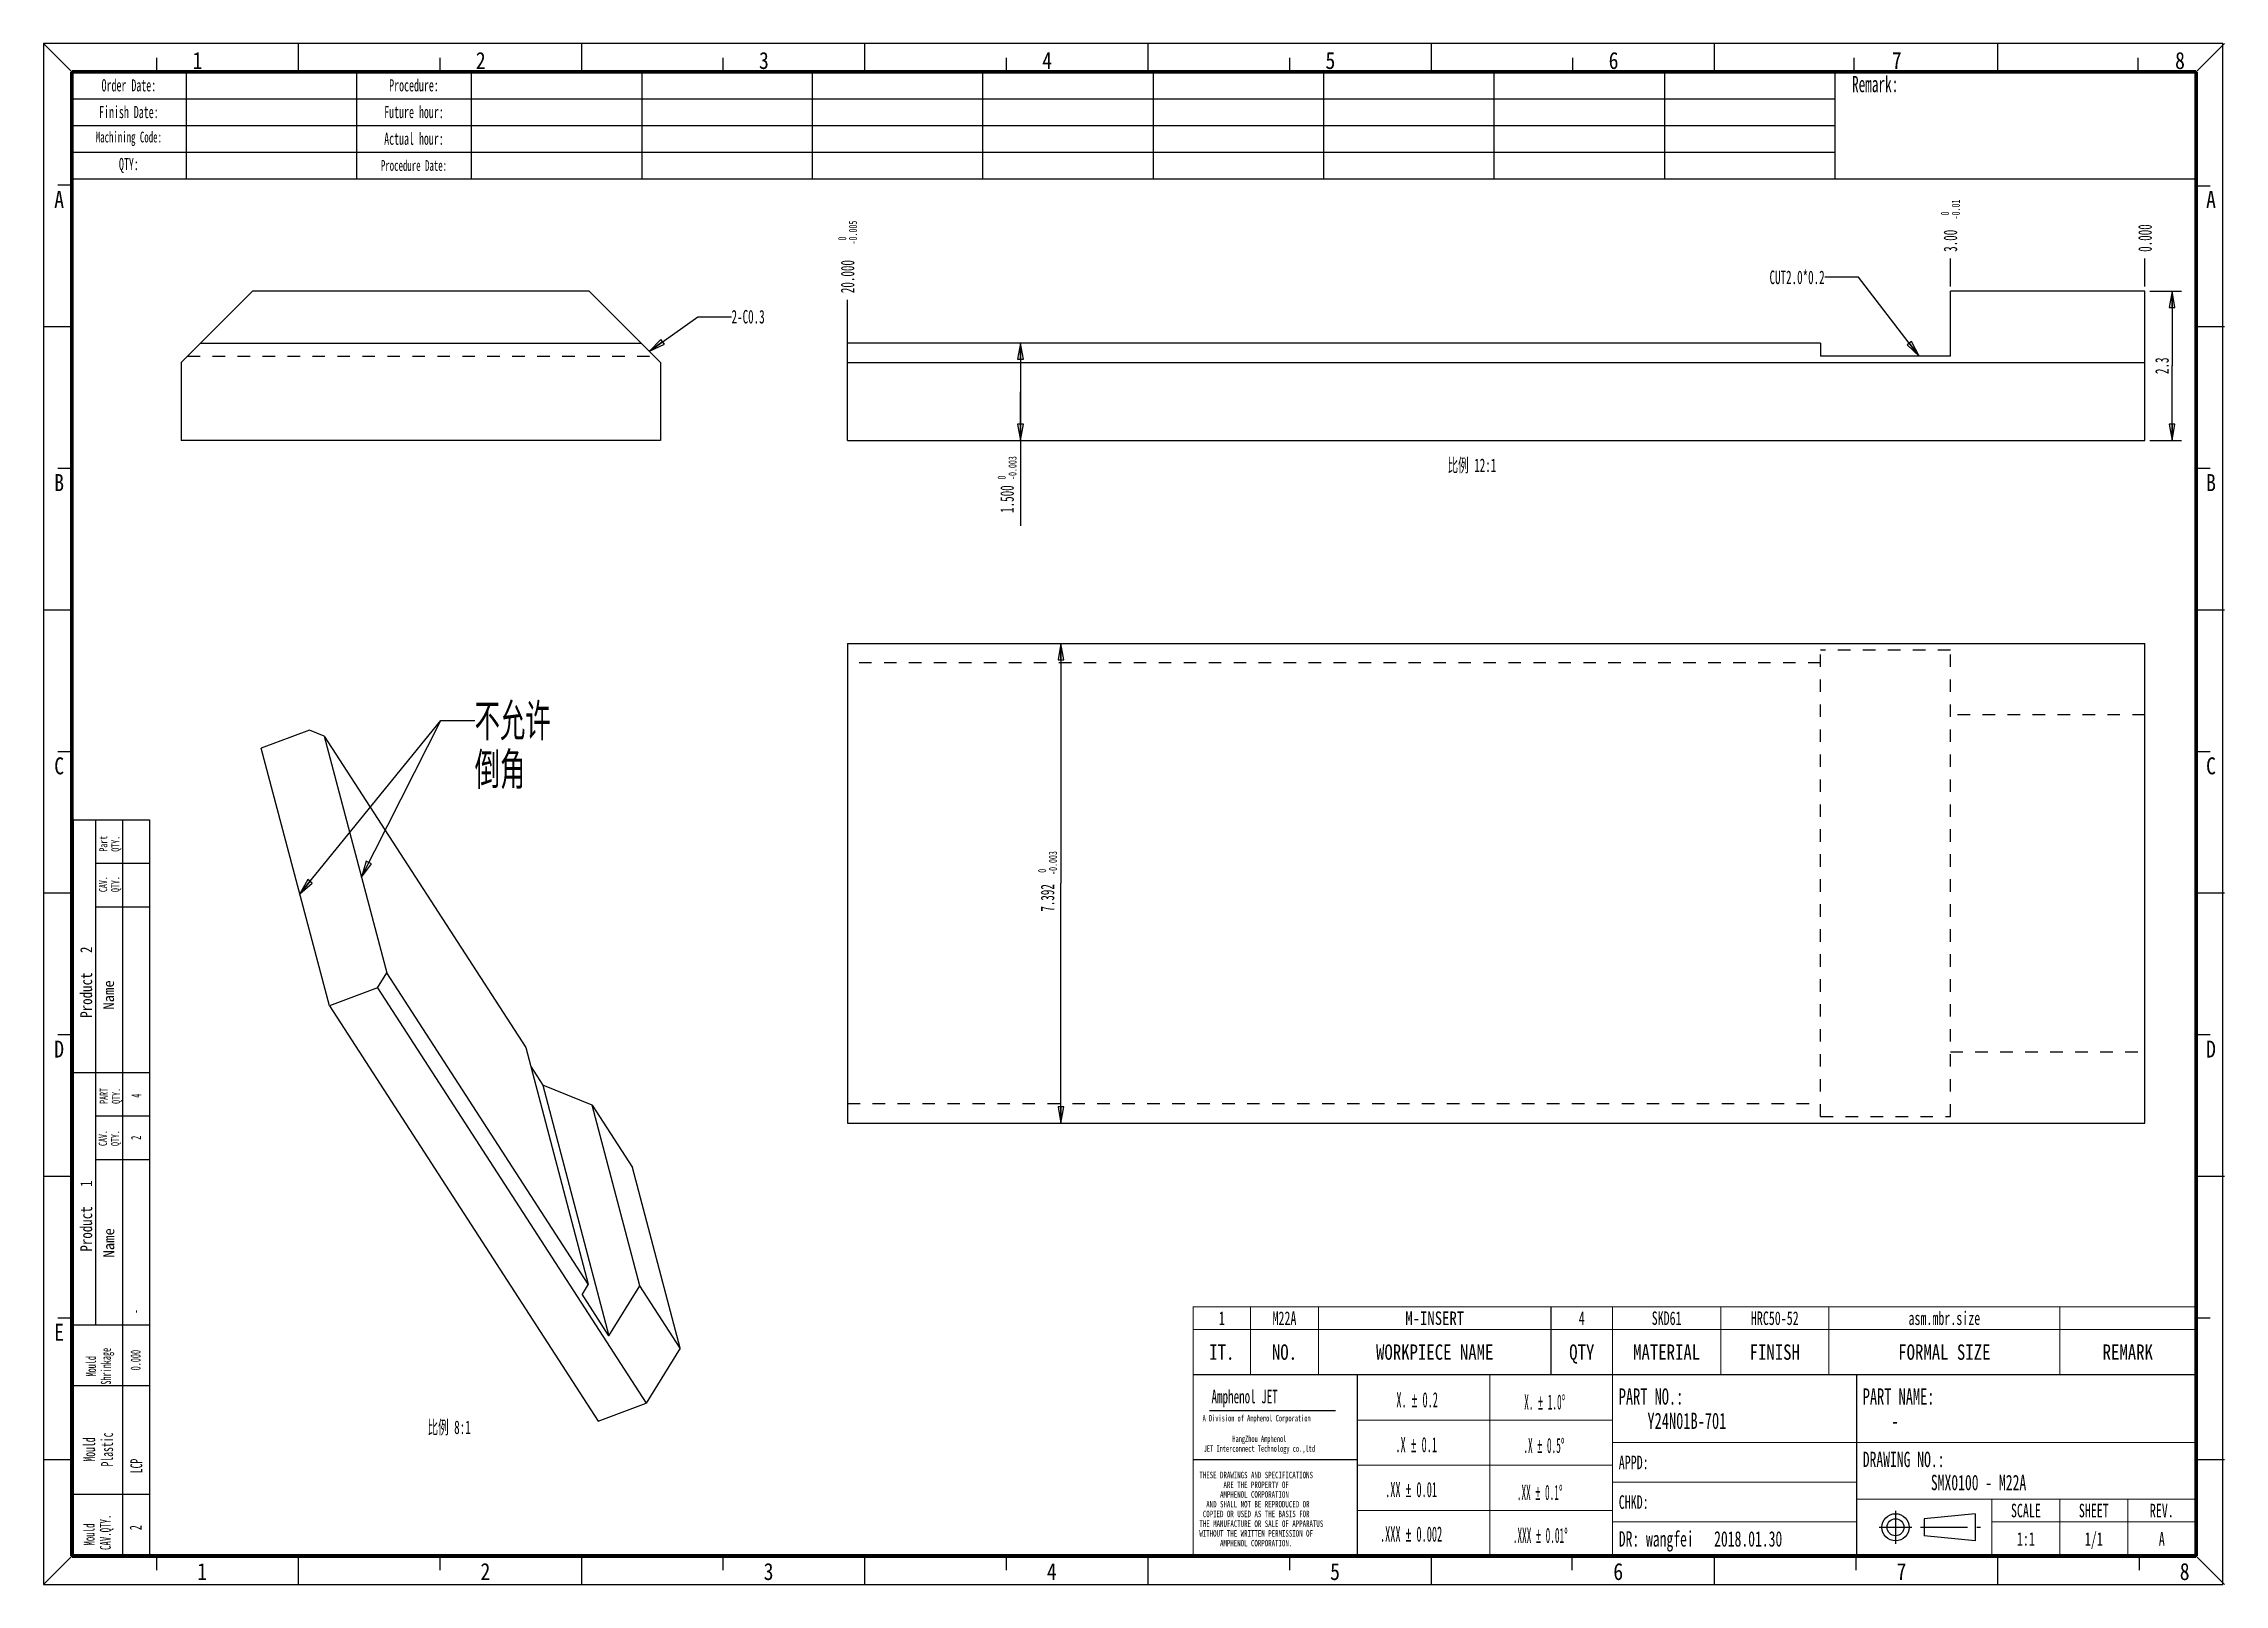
# Model space of a CAD drawing. Header units: millimetres. Extents: x 1 to 34.6, y 0.7 to 24.4.
import ezdxf
from ezdxf.enums import TextEntityAlignment as Align

# ---------------------------------------------------------------- set-up
doc = ezdxf.new("R2010")
doc.units = ezdxf.units.MM
doc.header["$LTSCALE"] = 1.925
doc.linetypes.add('CENTER', pattern=[0.6, 0.375, -0.075, 0.075, -0.075])
doc.linetypes.add('HIDDEN', pattern=[0.2, 0.1, -0.1])
doc.layers.get('0').update_dxf_attribs({"linetype": 'CONTINUOUS'})
for name, color, linetype in [('DEFAULT_1', 7, 'CENTER'), ('DEFAULT_2', 4, 'HIDDEN'), ('DIM', 7, 'CONTINUOUS'), ('NOTE', 7, 'CONTINUOUS')]:
    doc.layers.add(name, color=color, linetype=linetype)
doc.styles.get("Standard").update_dxf_attribs({"font": 'txt', "width": 0.6})
doc.styles.add('TEXTSTYLE_10', font='txt', dxfattribs={"width": 0.6})
doc.styles.add('TEXTSTYLE_11', font='txt', dxfattribs={"width": 0.6})
doc.styles.add('TEXTSTYLE_2', font='txt', dxfattribs={"width": 0.65})
doc.styles.add('TEXTSTYLE_3', font='txt', dxfattribs={"width": 0.8})
doc.styles.add('TEXTSTYLE_4', font='txt', dxfattribs={"width": 0.85})
doc.styles.add('TEXTSTYLE_5', font='txt', dxfattribs={"width": 0.5})
doc.styles.add('TEXTSTYLE_7', font='txt', dxfattribs={"width": 0.45})
doc.styles.add('TEXTSTYLE_9', font='txt')
doc.dimstyles.new('DIMSTYLE_1', dxfattribs={"dimtxt": 0.208333, "dimasz": 0.25, "dimexe": 1.75, "dimexo": 0.875, "dimtad": 1, "dimdec": 3, "dimzin": 0, "dimdsep": 46, "dimtxsty": 'STANDARD', "dimblk": 'CLOSED', "dimblk1": 'CLOSED', "dimblk2": 'CLOSED', "dimcen": 0.09, "dimadec": 0, "dimazin": 0, "dimtol": 1, "dimtm": 0.003, "dimtfac": 0.6, "dimtdec": 3, "dimtofl": 0, "dimtmove": 0, "dimatfit": 3, "dimldrblk": 'CLOSED', "dimfxl": 1, "dimtolj": 1, "dimtzin": 0, "dimarcsym": 0})
doc.dimstyles.new('DIMSTYLE_2', dxfattribs={"dimtxt": 0.208333, "dimasz": 0.25, "dimexe": 1.75, "dimexo": 0.875, "dimtad": 0, "dimtih": 1, "dimtoh": 1, "dimzin": 0, "dimdsep": 46, "dimtxsty": 'STANDARD', "dimblk": 'CLOSED', "dimblk1": 'CLOSED', "dimblk2": 'CLOSED', "dimcen": 0.09, "dimadec": 0, "dimazin": 0, "dimtol": 1, "dimtm": 0.01, "dimtfac": 0.6, "dimtofl": 0, "dimtmove": 0, "dimatfit": 3, "dimldrblk": 'CLOSED', "dimfxl": 1, "dimtolj": 1, "dimtzin": 0, "dimarcsym": 0})
doc.dimstyles.new('DIMSTYLE_3', dxfattribs={"dimtxt": 0.208333, "dimasz": 0.25, "dimexe": 1.75, "dimexo": 0.875, "dimtad": 0, "dimtih": 1, "dimtoh": 1, "dimdec": 3, "dimzin": 0, "dimdsep": 46, "dimtxsty": 'STANDARD', "dimblk": 'CLOSED', "dimblk1": 'CLOSED', "dimblk2": 'CLOSED', "dimcen": 0.09, "dimadec": 0, "dimazin": 0, "dimtp": 0.1, "dimtm": 0.1, "dimtfac": 1, "dimtdec": 3, "dimtofl": 0, "dimtmove": 0, "dimatfit": 3, "dimldrblk": 'CLOSED', "dimfxl": 1, "dimtolj": 1, "dimtzin": 0, "dimarcsym": 0})
doc.dimstyles.new('DIMSTYLE_4', dxfattribs={"dimtxt": 0.208333, "dimasz": 0.25, "dimexe": 1.75, "dimexo": 0.875, "dimtad": 0, "dimtih": 1, "dimtoh": 1, "dimdec": 3, "dimzin": 0, "dimdsep": 46, "dimtxsty": 'STANDARD', "dimblk": 'CLOSED', "dimblk1": 'CLOSED', "dimblk2": 'CLOSED', "dimcen": 0.09, "dimadec": 0, "dimazin": 0, "dimtol": 1, "dimtm": 0.005, "dimtfac": 0.6, "dimtdec": 3, "dimtofl": 0, "dimtmove": 0, "dimatfit": 3, "dimldrblk": 'CLOSED', "dimfxl": 1, "dimtolj": 1, "dimtzin": 0, "dimarcsym": 0})
doc.dimstyles.new('DIMSTYLE_5', dxfattribs={"dimtxt": 0.208333, "dimasz": 0.25, "dimexe": 1.75, "dimexo": 0.875, "dimtad": 1, "dimdec": 1, "dimzin": 0, "dimdsep": 46, "dimtxsty": 'STANDARD', "dimblk": 'CLOSED', "dimblk1": 'CLOSED', "dimblk2": 'CLOSED', "dimcen": 0.09, "dimadec": 0, "dimazin": 0, "dimtp": 0.1, "dimtm": 0.1, "dimtfac": 1, "dimtdec": 1, "dimtofl": 0, "dimtmove": 0, "dimatfit": 3, "dimldrblk": 'CLOSED', "dimfxl": 1, "dimtolj": 1, "dimtzin": 0, "dimarcsym": 0})
doc.dimstyles.get("Standard").update_dxf_attribs({"dimtxt": 0.208333, "dimasz": 0.25, "dimexe": 1.75, "dimexo": 0.875, "dimtad": 1, "dimdec": 3, "dimzin": 0, "dimdsep": 46, "dimtxsty": 'STANDARD', "dimblk": 'CLOSED', "dimblk1": 'CLOSED', "dimblk2": 'CLOSED', "dimcen": 0.09, "dimadec": 0, "dimazin": 0, "dimtol": 1, "dimtp": 0.001, "dimtm": 0.001, "dimtfac": 1, "dimtdec": 3, "dimtofl": 0, "dimtmove": 0, "dimatfit": 3, "dimldrblk": 'CLOSED', "dimfxl": 1, "dimtolj": 1, "dimtzin": 0, "dimarcsym": 0})

# ---------------------------------------------------------------- blocks, each defined once
blk = doc.blocks.new('_CLOSED')
at = {"color": 0, "linetype": 'ByBlock'}
for p, q in [((0, 0), (-1, 0.18)), ((-1, 0.18), (-1, -0.18)), ((-1, -0.18), (0, 0)), ((-1, 0), (0, 0))]:
    blk.add_line(p, q, dxfattribs=at)
blk = doc.blocks.new('*D1')
at = {"layer": 'DIM', "color": 2, "linetype": 'Continuous'}
for p in [(16.7, 15.174), (16.7, 7.783)]:
    blk.add_line(p, (16.7, 11.478), dxfattribs=at)
at = {"layer": 'DIM', "color": 2, "linetype": 'Continuous', "xscale": 0.25, "yscale": 0.25, "zscale": 0.25}
for p, rotation in [((16.7, 15.174), 90), ((16.7, 7.783), 270)]:
    blk.add_blockref('_CLOSED', p, dxfattribs=dict(at, rotation=rotation))
at = {"layer": 'DIM', "color": 2, "linetype": 'Continuous', "width": 0.6}
for s, height, p in [('-0.003', 0.125, (16.638, 11.791)), (' 0', 0.125, (16.471, 11.641)), ('7.392', 0.2083, (16.596, 11.253))]:
    blk.add_text(s, height=height, rotation=90, dxfattribs=at).set_placement(p, align=Align.CENTER)
blk = doc.blocks.new('*D2')
at = {"layer": 'DIM', "color": 2, "linetype": 'Continuous'}
for p, q in [((16.077, 19.806), (16.077, 19.056)), ((16.077, 18.306), (16.077, 19.056)), ((16.077, 19.056), (16.077, 16.988))]:
    blk.add_line(p, q, dxfattribs=at)
at = {"layer": 'DIM', "color": 2, "linetype": 'Continuous', "xscale": 0.25, "yscale": 0.25, "zscale": 0.25}
for p, rotation in [((16.077, 19.806), 90), ((16.077, 18.306), 270)]:
    blk.add_blockref('_CLOSED', p, dxfattribs=dict(at, rotation=rotation))
at = {"layer": 'DIM', "color": 2, "linetype": 'Continuous', "width": 0.6}
for s, height, p in [('-0.003', 0.125, (16.015, 18.063)), (' 0', 0.125, (15.848, 17.763)), ('1.500', 0.2083, (15.973, 17.613))]:
    blk.add_text(s, height=height, rotation=90, dxfattribs=at).set_placement(p, align=Align.RIGHT)
blk = doc.blocks.new('*D3')
at = {"layer": 'DIM', "color": 2, "linetype": 'Continuous'}
blk.add_line((30.41, 20.679), (30.41, 21.108), dxfattribs=at)
at = {"layer": 'DIM', "color": 2, "linetype": 'Continuous', "width": 0.6}
for s, height, p in [('-0.01', 0.125, (30.556, 21.712)), (' 0', 0.125, (30.389, 21.712)), ('3.00', 0.2083, (30.514, 21.212))]:
    blk.add_text(s, height=height, rotation=90, dxfattribs=at).set_placement(p)
blk = doc.blocks.new('*D4')
at = {"layer": 'DIM', "color": 2, "linetype": 'Continuous'}
blk.add_line((33.41, 20.679), (33.41, 21.108), dxfattribs=at)
at = {"layer": 'DIM', "color": 2, "linetype": 'Continuous', "insert": (33.306, 21.212), "char_height": 0.2083, "width": 0.625, "attachment_point": 1, "rotation": 90, "line_spacing_factor": 0.9}
blk.add_mtext('0.000', dxfattribs=at)
blk = doc.blocks.new('*D5')
at = {"layer": 'DIM', "color": 2, "linetype": 'Continuous'}
blk.add_line((13.41, 19.579), (13.41, 20.471), dxfattribs=at)
at = {"layer": 'DIM', "color": 2, "linetype": 'Continuous', "width": 0.6}
for s, height, p in [('-0.005', 0.125, (13.556, 21.325)), (' 0', 0.125, (13.389, 21.325)), ('20.000', 0.2083, (13.514, 20.575))]:
    blk.add_text(s, height=height, rotation=90, dxfattribs=at).set_placement(p)
blk = doc.blocks.new('*D6')
at = {"layer": 'DIM', "color": 2, "linetype": 'Continuous'}
for p, q in [((33.483, 20.606), (33.973, 20.606)), ((33.827, 20.606), (33.827, 19.456)), ((33.827, 18.306), (33.827, 19.456)), ((33.483, 18.306), (33.973, 18.306))]:
    blk.add_line(p, q, dxfattribs=at)
at = {"layer": 'DIM', "color": 2, "linetype": 'Continuous', "xscale": 0.25, "yscale": 0.25, "zscale": 0.25}
for p, rotation in [((33.827, 20.606), 90), ((33.827, 18.306), 270)]:
    blk.add_blockref('_CLOSED', p, dxfattribs=dict(at, rotation=rotation))
at = {"layer": 'DIM', "color": 2, "linetype": 'Continuous', "insert": (33.567, 19.456), "char_height": 0.2083, "width": 0.375, "attachment_point": 2, "rotation": 90, "line_spacing_factor": 0.9}
blk.add_mtext('2.3', dxfattribs=at)
blk = doc.blocks.new('*T7')
at = {"color": 0, "linetype": 'ByBlock', "lineweight": -2}
for p, q in [((0, 0), (32.748, 0)), ((0, 0), (0, -1.647)), ((1.767, 0), (1.767, -1.647)), ((4.394, 0), (4.394, -1.647)), ((6.161, 0), (6.161, -1.647)), ((8.788, 0), (8.788, -1.647)), ((11.416, 0), (11.416, -1.647)), ((14.043, 0), (14.043, -1.647)), ((16.671, 0), (16.671, -1.647)), ((19.298, 0), (19.298, -1.647)), ((21.926, 0), (21.926, -1.647)), ((24.553, 0), (24.553, -1.647)), ((27.181, 0), (27.181, -1.647)), ((32.748, 0), (32.748, -1.647)), ((0, -0.412), (27.181, -0.412)), ((0, -0.823), (27.181, -0.823)), ((0, -1.235), (27.181, -1.235)), ((0, -1.647), (32.748, -1.647))]:
    blk.add_line(p, q, dxfattribs=at)
at = {"color": 0, "linetype": 'Continuous', "char_height": 0.1875, "width": 1.64667, "attachment_point": 5, "line_spacing_factor": 0.9}
for s, insert in [('Order Date: ', (0.883, -0.206)), ('Procedure:', (5.278, -0.206))]:
    blk.add_mtext(s, dxfattribs=dict(at, insert=insert))
at = {"color": 0, "linetype": 'Continuous'}
for s, insert, char_height, width, attachment_point in [('  Remark:   ', (27.241, -0.06), 0.25, 5.44667, 1), ('Finish Date:', (0.883, -0.618), 0.1875, 1.64667, 5), ('Future hour:', (5.278, -0.618), 0.1875, 1.64667, 5), ('Machining Code:', (0.883, -1.029), 0.16667, 1.64667, 5), ('Actual hour:', (5.278, -1.029), 0.1875, 1.64667, 5), ('QTY:', (0.883, -1.441), 0.1875, 1.64667, 5), ('Procedure Date:', (5.278, -1.441), 0.16667, 1.64667, 5)]:
    blk.add_mtext(s, dxfattribs=dict(at, insert=insert, char_height=char_height, width=width, attachment_point=attachment_point))
blk = doc.blocks.new('*T8')
at = {"color": 2, "linetype": 'Continuous', "const_width": 0.0167}
for points in [[(15.463, 3.838), (-0.008, 3.838)], [(0, 0), (0, 3.838)], [(0.882, 2.793), (0.882, 3.838)], [(1.932, 2.793), (1.932, 3.838)], [(5.515, 2.793), (5.515, 3.838)], [(6.465, 0), (6.465, 3.838)], [(8.132, 2.793), (8.132, 3.838)], [(9.798, 2.793), (9.798, 3.838)], [(13.36, 2.793), (13.36, 3.838)], [(15.455, 0), (15.455, 3.838)], [(15.455, 3.489), (0, 3.489)], [(15.455, 2.793), (0, 2.793)], [(2.53, 0), (2.53, 2.793)], [(4.574, 0), (4.574, 2.793)], [(10.227, 0), (10.227, 2.793)], [(6.465, 2.093), (2.53, 2.093)], [(15.455, 1.746), (6.465, 1.746)], [(6.465, 1.399), (2.53, 1.399)], [(10.227, 1.135), (6.465, 1.135)], [(6.465, 0.7), (2.53, 0.7)], [(15.455, 0.873), (10.227, 0.873)], [(12.312, 0), (12.312, 0.873)], [(13.36, 0), (13.36, 0.873)], [(14.407, 0), (14.407, 0.873)], [(10.227, 0.524), (6.465, 0.524)], [(15.455, 0.524), (12.312, 0.524)], [(15.463, 0), (-0.008, 0)]]:
    blk.add_lwpolyline(points, dxfattribs=at)
at = {"layer": 'NOTE', "color": 2, "linetype": 'Continuous', "line_spacing_factor": 0.9}
for s, insert, char_height, width, attachment_point, style in [('1', (0.441, 3.768), 0.208, 0.27083, 2, 'TEXTSTYLE_2'), ('M22A', (1.407, 3.768), 0.2083, 1.08333, 2, 'TEXTSTYLE_2'), ('M-INSERT', (3.723, 3.768), 0.2083, 2.66667, 2, 'TEXTSTYLE_3'), ('4', (5.99, 3.768), 0.208, 0.27083, 2, 'TEXTSTYLE_2'), ('SKD61', (7.298, 3.768), 0.2083, 1.35417, 2, 'TEXTSTYLE_2'), ('HRC50-52', (8.965, 3.768), 0.2083, 2.16667, 2, 'TEXTSTYLE_2'), ('asm.mbr.size', (11.579, 3.768), 0.20833, 3.25, 2, 'TEXTSTYLE_2'), ('IT.', (0.441, 3.26), 0.2375, 1.14, 2, 'TEXTSTYLE_3'), ('NO.', (1.407, 3.26), 0.2375, 1.14, 2, 'TEXTSTYLE_3'), ('WORKPIECE NAME', (3.723, 3.26), 0.2375, 5.32, 2, 'TEXTSTYLE_3'), ('QTY', (5.99, 3.26), 0.2375, 1.14, 2, 'TEXTSTYLE_3'), ('MATERIAL', (7.298, 3.26), 0.2375, 3.04, 2, 'TEXTSTYLE_3'), ('FINISH', (8.965, 3.26), 0.2375, 2.28, 2, 'TEXTSTYLE_3'), ('FORMAL SIZE', (11.579, 3.26), 0.2375, 4.18, 2, 'TEXTSTYLE_3'), ('REMARK', (14.407, 3.26), 0.2375, 2.28, 2, 'TEXTSTYLE_3'), ('PART NO.:\\P    Y24N01B-701 ', (6.56, 2.582), 0.25, 5.2, 1, 'TEXTSTYLE_2'), ('PART NAME:  \\P    -', (10.321, 2.582), 0.25, 3.9, 1, 'TEXTSTYLE_2'), ('APPD:  ', (6.56, 1.545), 0.2083, 1.89583, 1, 'TEXTSTYLE_2'), ('DRAWING NO.:   \\P          SMX0100 - M22A', (10.321, 1.606), 0.2375, 7.41, 1, 'TEXTSTYLE_2'), (' \\P \\P \\P \\P \\P \\P \\P \\P \\PTHESE DRAWINGS AND SPECIFICATIONS\\P       ARE THE PROPERTY OF\\P      AMPHENOL CORPORATION\\P  AND SHALL NOT BE REPRODUCED OR\\P COPIED OR USED AS THE BASIS FOR\\PTHE MANUFACTURE OR SALE OF APPARATUS\\PWITHOUT THE WRITTEN PERMISSION OF\\P      AMPHENOL CORPORATION. ', (0.095, 2.647), 0.1, 4.68, 1, 'TEXTSTYLE_2'), ('CHKD:', (6.56, 0.934), 0.2083, 1.35417, 1, 'TEXTSTYLE_2'), ('SCALE', (12.836, 0.803), 0.2083, 1.35417, 2, 'TEXTSTYLE_2'), ('SHEET', (13.883, 0.803), 0.2083, 1.35417, 2, 'TEXTSTYLE_2'), ('REV.', (14.931, 0.803), 0.2083, 1.08333, 2, 'TEXTSTYLE_2'), ('DR: wangfei   2018.01.30', (6.56, 0.381), 0.2375, 7.41, 1, 'TEXTSTYLE_2'), ('1:1', (12.836, 0.366), 0.2083, 0.8125, 2, 'TEXTSTYLE_2'), ('1/1', (13.883, 0.366), 0.2083, 0.8125, 2, 'TEXTSTYLE_2'), ('A', (14.931, 0.366), 0.208, 0.27083, 2, 'TEXTSTYLE_2')]:
    blk.add_mtext(s, dxfattribs=dict(at, insert=insert, char_height=char_height, width=width, attachment_point=attachment_point, style=style))
blk = doc.blocks.new('*T9')
at = {"color": 0, "linetype": 'ByBlock', "lineweight": -2}
for p, q in [((0, 0), (1.175, 0)), ((0, 0), (0, -11.331)), ((0.341, 0), (0.341, -7.787)), ((0.758, 0), (0.758, -11.331)), ((1.175, 0), (1.175, -11.331)), ((0.341, -0.671), (1.175, -0.671)), ((0.341, -1.342), (1.175, -1.342)), ((0, -3.894), (1.175, -3.894)), ((0.341, -4.565), (1.175, -4.565)), ((0.341, -5.235), (1.175, -5.235)), ((0, -7.787), (1.175, -7.787)), ((0, -8.721), (1.175, -8.721)), ((0, -10.398), (1.175, -10.398)), ((0, -11.331), (1.175, -11.331))]:
    blk.add_line(p, q, dxfattribs=at)

msp = doc.modelspace()

# ---------------------------------------------------------------- linework, layer by layer
at = {"color": 7, "linetype": 'Continuous'}
for p, q in [((1.4539, 23.9849), (1.0174, 24.4215)), ((1.018, 24.4213), (1.018, 0.6714)), ((34.612, 24.4213), (1.018, 24.4213)), ((4.9466, 23.9849), (4.9466, 24.4215)), ((9.3124, 23.9849), (9.3124, 24.4215)), ((13.6781, 23.9849), (13.6781, 24.4215)), ((18.0439, 23.9849), (18.0439, 24.4215)), ((22.4097, 23.9849), (22.4097, 24.4215)), ((26.7755, 23.9849), (26.7755, 24.4215)), ((31.1413, 23.9849), (31.1413, 24.4215)), ((34.1974, 23.9849), (34.6339, 24.4215)), ((34.612, 0.6714), (34.612, 24.4213)), ((2.7637, 23.9849), (2.7637, 24.2032)), ((7.1295, 23.9849), (7.1295, 24.2032)), ((11.4952, 23.9849), (11.4952, 24.2032)), ((15.861, 23.9849), (15.861, 24.2032)), ((20.2268, 23.9849), (20.2268, 24.2032)), ((24.5926, 23.9849), (24.5926, 24.2032)), ((28.9249, 23.9849), (28.9249, 24.2032)), ((33.3056, 23.9849), (33.3056, 24.2032)), ((1.4539, 22.2386), (1.2356, 22.2386)), ((34.4156, 22.2217), (34.1974, 22.2217)), ((4.2371, 20.6059), (3.1371, 19.5059)), ((9.4287, 20.6059), (4.2371, 20.6059)), ((10.5287, 19.5059), (9.4287, 20.6059)), ((33.4097, 20.6059), (30.4097, 20.6059)), ((30.4097, 19.6059), (30.4097, 20.6059)), ((33.4097, 18.3059), (33.4097, 20.6059)), ((1.4539, 20.0557), (1.0174, 20.0557)), ((34.6339, 20.0557), (34.1974, 20.0557)), ((3.1371, 19.5059), (3.1371, 18.3059)), ((3.4371, 19.8059), (10.2287, 19.8059)), ((10.5287, 19.5059), (10.5287, 18.3059)), ((13.4101, 18.3059), (13.4101, 19.8059)), ((28.4097, 19.8059), (13.4101, 19.8059)), ((13.4101, 19.5059), (33.4097, 19.5059)), ((28.4097, 19.8059), (28.4097, 19.6059)), ((30.4097, 19.6059), (28.4097, 19.6059)), ((10.5287, 18.3059), (3.1371, 18.3059)), ((13.4101, 18.3059), (33.4097, 18.3059)), ((1.4539, 17.8728), (1.2356, 17.8728)), ((34.4156, 17.8726), (34.1974, 17.8726)), ((1.4539, 15.6899), (1.0174, 15.6899)), ((34.6339, 15.6899), (34.1974, 15.6899)), ((13.4101, 15.1743), (13.4101, 7.7827)), ((13.4101, 15.1743), (33.4097, 15.1743)), ((33.4097, 7.7827), (33.4097, 15.1743)), ((5.1144, 13.8399), (4.3733, 13.5629)), ((5.3423, 13.748), (5.1144, 13.8399)), ((1.4539, 13.507), (1.2356, 13.507)), ((5.4222, 9.5916), (4.3733, 13.5629)), ((5.3423, 13.748), (6.306, 10.0991)), ((5.3423, 13.748), (8.4494, 8.9459)), ((34.4156, 13.507), (34.1974, 13.507)), ((1.4539, 11.3241), (1.0174, 11.3241)), ((34.6339, 11.3241), (34.1974, 11.3241)), ((6.1633, 9.8686), (6.306, 10.0991)), ((9.4131, 5.2969), (6.306, 10.0991)), ((6.1633, 9.8686), (5.4222, 9.5916)), ((6.1633, 9.8686), (10.3061, 3.4658)), ((5.4222, 9.5916), (9.5651, 3.1887)), ((1.4539, 9.1412), (1.2356, 9.1412)), ((34.4156, 9.1412), (34.1974, 9.1412)), ((8.4494, 8.9459), (9.4131, 5.2969)), ((8.5268, 8.6528), (8.7118, 8.3669)), ((9.4712, 8.0604), (8.7118, 8.3669)), ((8.7118, 8.3669), (9.7323, 4.503)), ((9.4712, 8.0604), (10.0927, 7.1)), ((10.2079, 5.2711), (9.4712, 8.0604)), ((13.4101, 7.7827), (33.4097, 7.7827)), ((10.8294, 4.3107), (10.0927, 7.1)), ((1.4539, 6.9583), (1.0174, 6.9583)), ((34.6339, 6.9583), (34.1974, 6.9583)), ((9.4131, 5.2969), (9.318, 5.1433)), ((9.7323, 4.503), (9.318, 5.1433)), ((9.7323, 4.503), (10.2079, 5.2711)), ((10.8294, 4.3107), (10.2079, 5.2711)), ((1.4539, 4.7754), (1.2356, 4.7754)), ((34.4156, 4.7754), (34.1974, 4.7754)), ((10.8294, 4.3107), (10.3061, 3.4658)), ((9.5651, 3.1887), (10.3061, 3.4658)), ((18.9891, 3.3495), (20.9323, 3.3513)), ((1.4539, 2.5925), (1.0174, 2.5925)), ((18.7388, 2.5969), (21.2708, 2.5969)), ((34.6339, 2.5925), (34.1974, 2.5925)), ((1.4539, 1.1082), (1.0174, 0.6716)), ((2.7637, 0.8899), (2.7637, 1.1082)), ((4.9466, 0.6716), (4.9466, 1.1082)), ((7.1295, 0.8899), (7.1295, 1.1082)), ((9.3124, 0.6716), (9.3124, 1.1082)), ((11.4952, 0.8899), (11.4952, 1.1082)), ((13.6781, 0.6716), (13.6781, 1.1082)), ((15.859, 0.8899), (15.859, 1.1082)), ((18.0439, 0.6716), (18.0439, 1.1082)), ((20.2268, 0.8899), (20.2268, 1.1082)), ((22.4097, 0.6716), (22.4097, 1.1082)), ((24.5785, 0.8899), (24.5785, 1.1082)), ((26.7755, 0.6716), (26.7755, 1.1082)), ((28.9584, 0.8896), (28.9584, 1.1079)), ((31.1413, 0.6716), (31.1413, 1.1082)), ((33.3242, 0.8899), (33.3242, 1.1082)), ((34.1974, 1.1082), (34.6339, 0.6716)), ((1.018, 0.6714), (34.612, 0.6714))]:
    msp.add_line(p, q, dxfattribs=at)
at = {"color": 1, "linetype": 'Continuous'}
for p, q in [((30.7904, 1.7609), (30.0045, 1.6823)), ((30.0045, 1.6823), (30.0045, 1.4203)), ((30.7904, 1.7609), (30.7904, 1.3417)), ((30.7904, 1.3417), (30.0045, 1.4203))]:
    msp.add_line(p, q, dxfattribs=at)
at = {"color": 7, "linetype": 'Continuous', "const_width": 0.0583}
for points in [[(1.4539, 23.9849), (1.4539, 1.1082)], [(34.1974, 23.9849), (1.4539, 23.9849)], [(34.1974, 1.1082), (34.1974, 23.9849)], [(1.4539, 1.1082), (34.1974, 1.1082)]]:
    msp.add_lwpolyline(points, dxfattribs=at)
at = {"color": 1, "linetype": 'Continuous'}
for radius in [0.2096, 0.131]:
    msp.add_circle((29.5642, 1.5513), radius, dxfattribs=at)
at = {"layer": 'DEFAULT_1', "color": 6, "linetype": 'CENTER'}
for p, q in [((29.5642, 1.8038), (29.5642, 1.2988)), ((29.3116, 1.5513), (29.8167, 1.5513)), ((29.9516, 1.5513), (30.8733, 1.5513))]:
    msp.add_line(p, q, dxfattribs=at)
at = {"layer": 'DEFAULT_2', "color": 4, "linetype": 'HIDDEN'}
for p, q in [((3.2371, 19.6059), (10.4287, 19.6059)), ((28.4097, 14.8743), (13.4101, 14.8743)), ((30.4097, 15.0743), (28.4097, 15.0743)), ((28.4097, 7.8827), (28.4097, 15.0743)), ((30.4097, 7.8827), (30.4097, 15.0743)), ((33.4097, 14.0743), (30.4097, 14.0743)), ((30.4097, 8.8827), (33.4097, 8.8827)), ((13.4101, 8.0827), (28.4097, 8.0827)), ((28.4097, 7.8827), (30.4097, 7.8827))]:
    msp.add_line(p, q, dxfattribs=at)

# ---------------------------------------------------------------- block references
for name, p in [('*T7', (1.4485, 23.983)), ('*T9', (1.474, 12.4582)), ('*T8', (18.7382, 1.1106))]:
    msp.add_blockref(name, p)

# ---------------------------------------------------------------- texts
at = {"color": 7, "linetype": 'Continuous', "char_height": 0.2619, "width": 0.222655, "line_spacing_factor": 0.9, "style": 'TEXTSTYLE_4'}
for s, insert, attachment_point in [('1', (3.3893, 24.2922), 2), ('2', (7.7551, 24.2922), 2), ('3', (12.1209, 24.2922), 2), ('4', (16.4867, 24.2922), 2), ('5', (20.8525, 24.2922), 2), ('6', (25.2183, 24.2922), 2), ('7', (29.5841, 24.2922), 2), ('8', (33.9499, 24.2922), 2), ('A', (1.1807, 22.1513), 1), ('A', (34.5034, 22.1513), 3), ('B', (1.1807, 17.7855), 1), ('B', (34.5034, 17.7855), 3), ('C', (1.1807, 13.4197), 1), ('C', (34.5034, 13.4197), 3), ('D', (1.1807, 9.0539), 1), ('D', (34.5034, 9.0539), 3), ('E', (1.1807, 4.6881), 1), ('1', (3.4613, 1.0005), 2), ('2', (7.827, 1.0005), 2), ('3', (12.1928, 1.0005), 2), ('4', (16.5586, 1.0005), 2), ('5', (20.9244, 1.0005), 2), ('6', (25.2902, 1.0005), 2), ('7', (29.656, 1.0005), 2), ('8', (34.0218, 1.0005), 2)]:
    msp.add_mtext(s, dxfattribs=dict(at, insert=insert, attachment_point=attachment_point))
at = {"layer": 'NOTE', "color": 2, "linetype": 'Continuous', "line_spacing_factor": 0.9}
for s, insert, char_height, width, attachment_point in [('CUT2.0*0.2', (28.4724, 20.9231), 0.20833, 1.25, 3), ('2-C0.3', (11.6221, 20.3162), 0.20833, 0.75, 1), ('比例 12:1', (23.4099, 18.0267), 0.20833, 0.875, 3), ('不允许倒角', (7.6622, 14.2372), 0.5, 1.5, 1), ('比例 8:1', (7.6014, 3.1971), 0.20833, 0.75, 3)]:
    msp.add_mtext(s, dxfattribs=dict(at, insert=insert, char_height=char_height, width=width, attachment_point=attachment_point))
at = {"layer": 'NOTE', "color": 2, "linetype": 'Continuous', "attachment_point": 1, "rotation": 90, "line_spacing_factor": 0.9}
for s, insert, char_height, width in [('Part\\PQTY.', (1.8739, 11.9653), 0.125, 0.3), ('CAV.\\PQTY.', (1.8713, 11.3429), 0.125, 0.3), ('PART\\PQTY.', (1.8815, 8.0782), 0.125, 0.3), ('4', (2.3692, 8.1729), 0.1542, 0.0925), ('CAV.\\PQTY.', (1.868, 7.4285), 0.125, 0.3), ('2', (2.3645, 7.5244), 0.1542, 0.0925), ('-', (2.3542, 4.8468), 0.1542, 0.0925), ('  Mould\\PShrinkage', (1.6704, 3.7508), 0.15417, 0.8325), ('0.000', (2.3579, 3.9708), 0.15417, 0.4625), (' Mould\\PPlastic', (1.6285, 2.4882), 0.18333, 0.77), ('LCP', (2.3548, 2.3838), 0.18333, 0.33), (' Mould\\PCAV.QTY.', (1.6361, 1.2017), 0.16667, 0.8), ('2', (2.3431, 1.5089), 0.1833, 0.11)]:
    msp.add_mtext(s, dxfattribs=dict(at, insert=insert, char_height=char_height, width=width))
for s, insert, char_height, width, style in [('Product   2', (1.5821, 9.4053), 0.183333, 1.613333, 'TEXTSTYLE_3'), ('Name', (1.9356, 9.53), 0.16667, 0.666667, 'TEXTSTYLE_9'), ('Product   1', (1.5821, 5.8006), 0.183333, 1.613333, 'TEXTSTYLE_3'), ('Name', (1.9396, 5.7088), 0.16667, 0.666667, 'TEXTSTYLE_9')]:
    msp.add_mtext(s, dxfattribs=dict(at, insert=insert, char_height=char_height, width=width, style=style))
at = {"layer": 'NOTE', "color": 2, "linetype": 'Continuous', "attachment_point": 1, "line_spacing_factor": 0.9}
for s, insert, char_height, width, style in [('Amphenol JET', (19.0206, 3.671), 0.208333, 1.905979, 'TEXTSTYLE_10'), ('X. \\Fgdt;{\\Fgdt;`}\\Ftxt; 0.2', (21.8697, 3.6336), 0.233333, 1.088889, 'TEXTSTYLE_5'), ('X. \\Fgdt;{\\Fgdt;`}\\Ftxt; 1.0\\Fgdt;{\\Fgdt;~}', (23.8407, 3.5994), 0.233333, 1.162778, 'TEXTSTYLE_7'), ('A Division of Amphenol Corporation', (18.8834, 3.2832), 0.1, 2.210037, 'TEXTSTYLE_10'), ('         HangZhou Amphenol \\PJET Interconnect Technology co.,ltd', (18.9008, 2.9658), 0.1, 2.226172, 'TEXTSTYLE_11'), ('.X \\Fgdt;{\\Fgdt;`}\\Ftxt; 0.1', (21.8554, 2.9422), 0.233333, 1.088889, 'TEXTSTYLE_5'), ('.X \\Fgdt;{\\Fgdt;`}\\Ftxt; 0.5\\Fgdt;{\\Fgdt;~}', (23.8283, 2.9303), 0.233333, 1.162778, 'TEXTSTYLE_7'), ('.XX \\Fgdt;{\\Fgdt;`}\\Ftxt; 0.01', (21.6969, 2.2499), 0.233333, 1.322222, 'TEXTSTYLE_5'), ('.XX \\Fgdt;{\\Fgdt;`}\\Ftxt; 0.1\\Fgdt;{\\Fgdt;~}', (23.7272, 2.2062), 0.233333, 1.267778, 'TEXTSTYLE_7'), ('.XXX \\Fgdt;{\\Fgdt;`}\\Ftxt; 0.002', (21.6175, 1.5637), 0.233333, 1.555556, 'TEXTSTYLE_5'), ('.XXX \\Fgdt;{\\Fgdt;`}\\Ftxt; 0.01\\Fgdt;{\\Fgdt;~}', (23.6652, 1.5439), 0.233333, 1.477778, 'TEXTSTYLE_7')]:
    msp.add_mtext(s, dxfattribs=dict(at, insert=insert, char_height=char_height, width=width, style=style))

# ---------------------------------------------------------------- dimensions: what is measured, and where the dimension line sits
at = {"layer": 'DIM', "color": 2, "linetype": 'Continuous'}
for feature_location, offset, origin, dimstyle, picture, middle in [((30.4097, 20.6788), (0, 0.4294), (33.4097, 20.6059), 'DIMSTYLE_2', '*D3', (30.4097, 21.6499)), ((13.4101, 19.5788), (0, 0.8924), (33.4097, 19.5059), 'DIMSTYLE_4', '*D5', (13.4101, 21.1754)), ((33.4097068866, 20.6788297708), (0, 0.4294222428), (33.4097068866, 20.6059131041), 'DIMSTYLE_3', '*D4', (33.4097068866, 21.5249186803))]:
    dim = msp.add_ordinate_dim(feature_location=feature_location, offset=offset, dtype=1, origin=origin, dimstyle=dimstyle, override={"dimtad": 1, "dimtih": 0, "dimtoh": 0}, dxfattribs=at)
    dim.commit()
    dim.dimension.update_dxf_attribs({"geometry": picture, "text_midpoint": middle})
for base, p1, p2, angle, dimstyle, picture, middle in [((33.8272, 20.6059), (32.6076, 18.3059), (32.6076, 20.6059), 90, 'DIMSTYLE_5', '*D6', (33.8272, 19.4559)), ((16.0771, 19.8059), (13.4101, 18.3059), (13.4101, 19.8059), 90, 'DIMSTYLE_1', '*D2', (16.0771, 17.5254)), ((16.7001, 7.7827), (13.4101, 15.1743), (13.4101, 7.7827), 270, 'DIMSTYLE_1', '*D1', (16.7001, 11.4785))]:
    dim = msp.add_linear_dim(base=base, p1=p1, p2=p2, angle=angle, dimstyle=dimstyle, dxfattribs=at)
    dim.commit()
    dim.dimension.update_dxf_attribs({"geometry": picture, "text_midpoint": middle, "dimtype": 160})

# ---------------------------------------------------------------- leaders
at = {"layer": 'NOTE', "color": 2, "linetype": 'Continuous', "annotation_type": 0, "has_hookline": 1, "hookline_direction": 1}
for points, text_width in [([(29.9301, 19.6059), (28.9933, 20.819), (28.4724, 20.819)], 1.006), ([(10.3564, 19.6782), (11.1013, 20.2121), (11.6221, 20.2121)], 0.6607), ([(4.9667, 11.3164), (7.1414, 13.9872), (7.6622, 13.9872)], 1.2469), ([(5.9164, 11.5743), (7.1414, 13.9872), (7.6622, 13.9872)], 1.2469)]:
    msp.add_leader(points, dimstyle='STANDARD', override={"dimtad": 0}, dxfattribs=dict(at, text_width=text_width))

doc.saveas('drawing.dxf')
